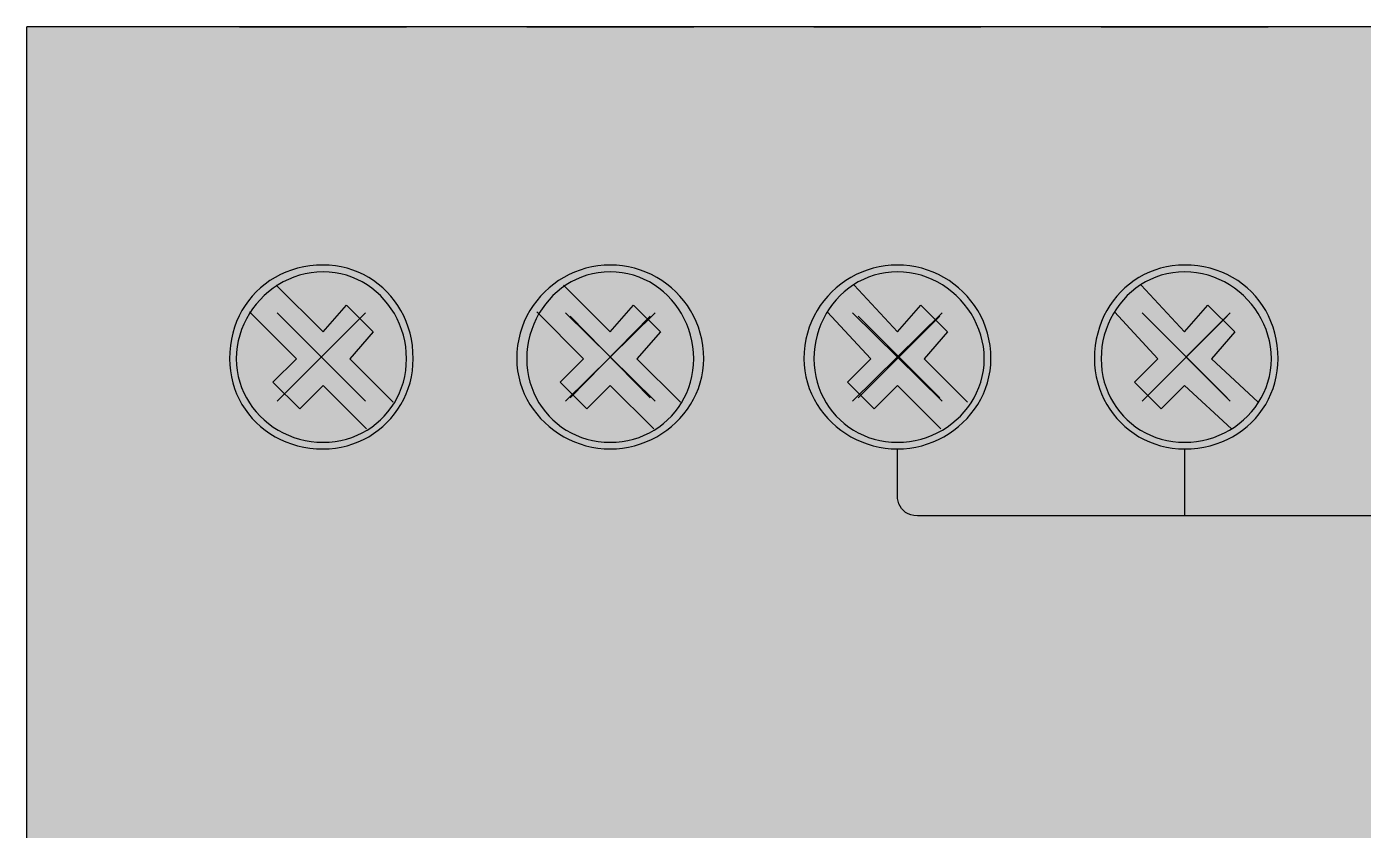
# Model space of a CAD drawing. Header units: millimetres. Extents: x 0 to 966, y -664 to 90.
# Drawn here: x 250 to 286.06, y -321.69 to -300 of the extents above; entities that cross this region are included whole.
import ezdxf

# ---------------------------------------------------------------- set-up
doc = ezdxf.new("R2010")
doc.units = ezdxf.units.MM
for name, color, linetype in [('HDL_BODY', 7, 'Continuous'), ('HDL_COLOUR', 7, 'Continuous'), ('HDL_DETAIL', 7, 'Continuous'), ('HDL_PRINT', 7, 'Continuous')]:
    doc.layers.add(name, color=color, linetype=linetype)

# ---------------------------------------------------------------- blocks, each defined once
blk = doc.blocks.new('M_DM04.1_FRONT')
at = {"layer": 'HDL_BODY', "true_color": 0x202126}
blk.add_hatch(color=250, dxfattribs=at).paths.add_polyline_path([(0, 0), (144, 0), (144, 90), (0, 90)])
at = {"layer": 'HDL_COLOUR', "true_color": 0x1a332c}
for points in [[(10.428, 81.041), (10.422, 81.22), (10.406, 81.394), (10.379, 81.564), (10.342, 81.729), (10.295, 81.89), (10.238, 82.045), (10.172, 82.194), (10.098, 82.338), (10.015, 82.475), (9.924, 82.606), (9.825, 82.73), (9.719, 82.846), (9.605, 82.955), (9.485, 83.056), (9.359, 83.15), (9.227, 83.234), (9.089, 83.31), (8.946, 83.377), (8.798, 83.434), (8.645, 83.482), (8.488, 83.519), (8.327, 83.547), (8.163, 83.563), (7.995, 83.569), (7.817, 83.563), (7.643, 83.547), (7.473, 83.519), (7.308, 83.482), (7.148, 83.434), (6.993, 83.377), (6.844, 83.31), (6.7, 83.234), (6.563, 83.15), (6.433, 83.056), (6.31, 82.955), (6.193, 82.846), (6.084, 82.73), (5.983, 82.606), (5.891, 82.475), (5.806, 82.338), (5.73, 82.194), (5.664, 82.045), (5.607, 81.89), (5.559, 81.729), (5.522, 81.564), (5.495, 81.394), (5.478, 81.22), (5.472, 81.041), (5.478, 80.873), (5.495, 80.709), (5.522, 80.548), (5.559, 80.391), (5.607, 80.238), (5.664, 80.09), (5.73, 79.947), (5.806, 79.808), (5.891, 79.676), (5.983, 79.549), (6.084, 79.429), (6.193, 79.316), (6.31, 79.209), (6.433, 79.11), (6.563, 79.019), (6.7, 78.936), (6.844, 78.861), (6.993, 78.795), (7.148, 78.739), (7.308, 78.691), (7.473, 78.654), (7.643, 78.627), (7.817, 78.61), (7.995, 78.605), (8.163, 78.61), (8.327, 78.627), (8.488, 78.654), (8.645, 78.691), (8.798, 78.739), (8.946, 78.795), (9.089, 78.861), (9.227, 78.936), (9.359, 79.019), (9.485, 79.11), (9.605, 79.209), (9.719, 79.316), (9.825, 79.429), (9.924, 79.549), (10.015, 79.676), (10.098, 79.808), (10.172, 79.947), (10.238, 80.09), (10.295, 80.238), (10.342, 80.391), (10.379, 80.548), (10.406, 80.709), (10.422, 80.873), (10.428, 81.041)], [(10.248, 81.041), (10.242, 81.205), (10.226, 81.366), (10.199, 81.524), (10.162, 81.679), (10.115, 81.83), (10.058, 81.977), (9.993, 82.119), (9.919, 82.256), (9.836, 82.387), (9.745, 82.512), (9.647, 82.631), (9.541, 82.742), (9.428, 82.847), (9.309, 82.943), (9.183, 83.031), (9.052, 83.111), (8.915, 83.181), (8.772, 83.242), (8.625, 83.293), (8.473, 83.333), (8.318, 83.362), (8.158, 83.38), (7.995, 83.386), (7.832, 83.38), (7.671, 83.362), (7.513, 83.333), (7.358, 83.293), (7.207, 83.242), (7.061, 83.181), (6.919, 83.111), (6.782, 83.031), (6.651, 82.943), (6.526, 82.847), (6.408, 82.742), (6.296, 82.631), (6.192, 82.512), (6.095, 82.387), (6.007, 82.256), (5.928, 82.119), (5.857, 81.977), (5.797, 81.83), (5.746, 81.679), (5.706, 81.524), (5.677, 81.366), (5.659, 81.205), (5.653, 81.041), (5.659, 80.878), (5.677, 80.718), (5.706, 80.562), (5.746, 80.41), (5.797, 80.263), (5.857, 80.12), (5.928, 79.983), (6.007, 79.851), (6.095, 79.725), (6.192, 79.606), (6.296, 79.493), (6.408, 79.387), (6.526, 79.288), (6.651, 79.197), (6.782, 79.114), (6.919, 79.04), (7.061, 78.974), (7.207, 78.918), (7.358, 78.871), (7.513, 78.833), (7.671, 78.806), (7.832, 78.79), (7.995, 78.784), (8.158, 78.79), (8.318, 78.806), (8.473, 78.833), (8.625, 78.871), (8.772, 78.918), (8.915, 78.974), (9.052, 79.04), (9.183, 79.114), (9.309, 79.197), (9.428, 79.288), (9.541, 79.387), (9.647, 79.493), (9.745, 79.606), (9.836, 79.725), (9.919, 79.851), (9.993, 79.983), (10.058, 80.12), (10.115, 80.263), (10.162, 80.41), (10.199, 80.562), (10.226, 80.718), (10.242, 80.878), (10.248, 81.041)], [(18.267, 81.041), (18.261, 81.22), (18.243, 81.394), (18.214, 81.564), (18.174, 81.729), (18.124, 81.89), (18.063, 82.045), (17.993, 82.194), (17.913, 82.338), (17.825, 82.475), (17.729, 82.606), (17.624, 82.73), (17.513, 82.846), (17.394, 82.955), (17.268, 83.056), (17.136, 83.15), (16.999, 83.234), (16.856, 83.31), (16.709, 83.377), (16.557, 83.434), (16.4, 83.482), (16.241, 83.519), (16.078, 83.547), (15.912, 83.563), (15.744, 83.569), (15.576, 83.563), (15.411, 83.547), (15.248, 83.519), (15.088, 83.482), (14.932, 83.434), (14.78, 83.377), (14.632, 83.31), (14.489, 83.234), (14.352, 83.15), (14.22, 83.056), (14.095, 82.955), (13.976, 82.846), (13.864, 82.73), (13.76, 82.606), (13.663, 82.475), (13.575, 82.338), (13.496, 82.194), (13.425, 82.045), (13.365, 81.89), (13.314, 81.729), (13.274, 81.564), (13.245, 81.394), (13.227, 81.22), (13.221, 81.041), (13.227, 80.873), (13.245, 80.709), (13.274, 80.548), (13.314, 80.391), (13.365, 80.238), (13.425, 80.09), (13.496, 79.947), (13.575, 79.808), (13.663, 79.676), (13.76, 79.549), (13.864, 79.429), (13.976, 79.316), (14.095, 79.209), (14.22, 79.11), (14.352, 79.019), (14.489, 78.936), (14.632, 78.861), (14.78, 78.795), (14.932, 78.739), (15.088, 78.691), (15.248, 78.654), (15.411, 78.627), (15.576, 78.61), (15.744, 78.605), (15.912, 78.61), (16.078, 78.627), (16.241, 78.654), (16.4, 78.691), (16.557, 78.739), (16.709, 78.795), (16.856, 78.861), (16.999, 78.936), (17.136, 79.019), (17.268, 79.11), (17.394, 79.209), (17.513, 79.316), (17.624, 79.429), (17.729, 79.549), (17.825, 79.676), (17.913, 79.808), (17.993, 79.947), (18.063, 80.09), (18.124, 80.238), (18.174, 80.391), (18.214, 80.548), (18.243, 80.709), (18.261, 80.873), (18.267, 81.041)], [(17.997, 81.041), (17.991, 81.205), (17.975, 81.366), (17.948, 81.524), (17.911, 81.679), (17.864, 81.83), (17.807, 81.977), (17.742, 82.119), (17.667, 82.256), (17.585, 82.387), (17.494, 82.512), (17.396, 82.631), (17.29, 82.742), (17.177, 82.847), (17.058, 82.943), (16.932, 83.031), (16.801, 83.111), (16.664, 83.181), (16.521, 83.242), (16.374, 83.293), (16.223, 83.333), (16.067, 83.362), (15.907, 83.38), (15.744, 83.386), (15.581, 83.38), (15.422, 83.362), (15.266, 83.333), (15.115, 83.293), (14.967, 83.242), (14.825, 83.181), (14.688, 83.111), (14.556, 83.031), (14.431, 82.943), (14.311, 82.847), (14.199, 82.742), (14.093, 82.631), (13.994, 82.512), (13.904, 82.387), (13.821, 82.256), (13.747, 82.119), (13.681, 81.977), (13.625, 81.83), (13.578, 81.679), (13.541, 81.524), (13.514, 81.366), (13.497, 81.205), (13.492, 81.041), (13.497, 80.878), (13.514, 80.718), (13.541, 80.562), (13.578, 80.41), (13.625, 80.263), (13.681, 80.12), (13.747, 79.983), (13.821, 79.851), (13.904, 79.725), (13.994, 79.606), (14.093, 79.493), (14.199, 79.387), (14.311, 79.288), (14.431, 79.197), (14.556, 79.114), (14.688, 79.04), (14.825, 78.974), (14.967, 78.918), (15.115, 78.871), (15.266, 78.833), (15.422, 78.806), (15.581, 78.79), (15.744, 78.784), (15.907, 78.79), (16.067, 78.806), (16.223, 78.833), (16.374, 78.871), (16.521, 78.918), (16.664, 78.974), (16.801, 79.04), (16.932, 79.114), (17.058, 79.197), (17.177, 79.288), (17.29, 79.387), (17.396, 79.493), (17.494, 79.606), (17.585, 79.725), (17.667, 79.851), (17.742, 79.983), (17.807, 80.12), (17.864, 80.263), (17.911, 80.41), (17.948, 80.562), (17.975, 80.718), (17.991, 80.878), (17.997, 81.041)], [(26.016, 81.041), (26.01, 81.22), (25.992, 81.394), (25.963, 81.564), (25.923, 81.729), (25.872, 81.89), (25.812, 82.045), (25.742, 82.194), (25.662, 82.338), (25.574, 82.475), (25.478, 82.606), (25.373, 82.73), (25.261, 82.846), (25.143, 82.955), (25.017, 83.056), (24.885, 83.15), (24.748, 83.234), (24.605, 83.31), (24.458, 83.377), (24.305, 83.434), (24.149, 83.482), (23.99, 83.519), (23.827, 83.547), (23.661, 83.563), (23.493, 83.569), (23.325, 83.563), (23.16, 83.547), (22.997, 83.519), (22.837, 83.482), (22.681, 83.434), (22.529, 83.377), (22.381, 83.31), (22.238, 83.234), (22.101, 83.15), (21.969, 83.056), (21.844, 82.955), (21.725, 82.846), (21.613, 82.73), (21.509, 82.606), (21.412, 82.475), (21.324, 82.338), (21.245, 82.194), (21.174, 82.045), (21.114, 81.89), (21.063, 81.729), (21.023, 81.564), (20.994, 81.394), (20.976, 81.22), (20.97, 81.041), (20.976, 80.873), (20.994, 80.709), (21.023, 80.548), (21.063, 80.391), (21.114, 80.238), (21.174, 80.09), (21.245, 79.947), (21.324, 79.808), (21.412, 79.676), (21.509, 79.549), (21.613, 79.429), (21.725, 79.316), (21.844, 79.209), (21.969, 79.11), (22.101, 79.019), (22.238, 78.936), (22.381, 78.861), (22.529, 78.795), (22.681, 78.739), (22.837, 78.691), (22.997, 78.654), (23.16, 78.627), (23.325, 78.61), (23.493, 78.605), (23.661, 78.61), (23.827, 78.627), (23.99, 78.654), (24.149, 78.691), (24.305, 78.739), (24.458, 78.795), (24.605, 78.861), (24.748, 78.936), (24.885, 79.019), (25.017, 79.11), (25.143, 79.209), (25.261, 79.316), (25.373, 79.429), (25.478, 79.549), (25.574, 79.676), (25.662, 79.808), (25.742, 79.947), (25.812, 80.09), (25.872, 80.238), (25.923, 80.391), (25.963, 80.548), (25.992, 80.709), (26.01, 80.873), (26.016, 81.041)], [(25.836, 81.041), (25.83, 81.205), (25.812, 81.366), (25.783, 81.524), (25.743, 81.679), (25.692, 81.83), (25.631, 81.977), (25.561, 82.119), (25.481, 82.256), (25.393, 82.387), (25.297, 82.512), (25.192, 82.631), (25.081, 82.742), (24.962, 82.847), (24.837, 82.943), (24.706, 83.031), (24.569, 83.111), (24.428, 83.181), (24.281, 83.242), (24.13, 83.293), (23.976, 83.333), (23.817, 83.362), (23.657, 83.38), (23.493, 83.386), (23.33, 83.38), (23.171, 83.362), (23.015, 83.333), (22.863, 83.293), (22.716, 83.242), (22.574, 83.181), (22.437, 83.111), (22.305, 83.031), (22.18, 82.943), (22.06, 82.847), (21.948, 82.742), (21.842, 82.631), (21.743, 82.512), (21.653, 82.387), (21.57, 82.256), (21.496, 82.119), (21.43, 81.977), (21.374, 81.83), (21.327, 81.679), (21.29, 81.524), (21.263, 81.366), (21.246, 81.205), (21.241, 81.041), (21.246, 80.878), (21.263, 80.718), (21.29, 80.562), (21.327, 80.41), (21.374, 80.263), (21.43, 80.12), (21.496, 79.983), (21.57, 79.851), (21.653, 79.725), (21.743, 79.606), (21.842, 79.493), (21.948, 79.387), (22.06, 79.288), (22.18, 79.197), (22.305, 79.114), (22.437, 79.04), (22.574, 78.974), (22.716, 78.918), (22.863, 78.871), (23.015, 78.833), (23.171, 78.806), (23.33, 78.79), (23.493, 78.784), (23.657, 78.79), (23.817, 78.806), (23.976, 78.833), (24.13, 78.871), (24.281, 78.918), (24.428, 78.974), (24.569, 79.04), (24.706, 79.114), (24.837, 79.197), (24.962, 79.288), (25.081, 79.387), (25.192, 79.493), (25.297, 79.606), (25.393, 79.725), (25.481, 79.851), (25.561, 79.983), (25.631, 80.12), (25.692, 80.263), (25.743, 80.41), (25.783, 80.562), (25.812, 80.718), (25.83, 80.878), (25.836, 81.041)], [(33.763, 81.041), (33.758, 81.22), (33.741, 81.394), (33.714, 81.564), (33.677, 81.729), (33.629, 81.89), (33.572, 82.045), (33.506, 82.194), (33.43, 82.338), (33.346, 82.475), (33.253, 82.606), (33.152, 82.73), (33.044, 82.846), (32.927, 82.955), (32.804, 83.056), (32.674, 83.15), (32.537, 83.234), (32.394, 83.31), (32.244, 83.377), (32.09, 83.434), (31.93, 83.482), (31.765, 83.519), (31.595, 83.547), (31.421, 83.563), (31.242, 83.569), (31.075, 83.563), (30.91, 83.547), (30.749, 83.519), (30.592, 83.482), (30.44, 83.434), (30.291, 83.377), (30.148, 83.31), (30.01, 83.234), (29.878, 83.15), (29.752, 83.056), (29.632, 82.955), (29.519, 82.846), (29.412, 82.73), (29.314, 82.606), (29.223, 82.475), (29.14, 82.338), (29.065, 82.194), (29, 82.045), (28.943, 81.89), (28.896, 81.729), (28.859, 81.564), (28.832, 81.394), (28.815, 81.22), (28.81, 81.041), (28.815, 80.873), (28.832, 80.709), (28.859, 80.548), (28.896, 80.391), (28.943, 80.238), (29, 80.09), (29.065, 79.947), (29.14, 79.808), (29.223, 79.676), (29.314, 79.549), (29.412, 79.429), (29.519, 79.316), (29.632, 79.209), (29.752, 79.11), (29.878, 79.019), (30.01, 78.936), (30.148, 78.861), (30.291, 78.795), (30.44, 78.739), (30.592, 78.691), (30.749, 78.654), (30.91, 78.627), (31.075, 78.61), (31.242, 78.605), (31.421, 78.61), (31.595, 78.627), (31.765, 78.654), (31.93, 78.691), (32.09, 78.739), (32.244, 78.795), (32.394, 78.861), (32.537, 78.936), (32.674, 79.019), (32.804, 79.11), (32.927, 79.209), (33.044, 79.316), (33.152, 79.429), (33.253, 79.549), (33.346, 79.676), (33.43, 79.808), (33.506, 79.947), (33.572, 80.09), (33.629, 80.238), (33.677, 80.391), (33.714, 80.548), (33.741, 80.709), (33.758, 80.873), (33.763, 81.041)], [(33.584, 81.041), (33.578, 81.205), (33.56, 81.366), (33.531, 81.524), (33.491, 81.679), (33.44, 81.83), (33.38, 81.977), (33.309, 82.119), (33.23, 82.256), (33.142, 82.387), (33.046, 82.512), (32.941, 82.631), (32.83, 82.742), (32.711, 82.847), (32.586, 82.943), (32.455, 83.031), (32.319, 83.111), (32.177, 83.181), (32.03, 83.242), (31.88, 83.293), (31.725, 83.333), (31.567, 83.362), (31.406, 83.38), (31.242, 83.386), (31.079, 83.38), (30.92, 83.362), (30.764, 83.333), (30.612, 83.293), (30.465, 83.242), (30.323, 83.181), (30.186, 83.111), (30.054, 83.031), (29.928, 82.943), (29.809, 82.847), (29.696, 82.742), (29.591, 82.631), (29.492, 82.512), (29.401, 82.387), (29.319, 82.256), (29.244, 82.119), (29.179, 81.977), (29.122, 81.83), (29.075, 81.679), (29.038, 81.524), (29.011, 81.366), (28.995, 81.205), (28.989, 81.041), (28.995, 80.878), (29.011, 80.718), (29.038, 80.562), (29.075, 80.41), (29.122, 80.263), (29.179, 80.12), (29.244, 79.983), (29.319, 79.851), (29.401, 79.725), (29.492, 79.606), (29.591, 79.493), (29.696, 79.387), (29.809, 79.288), (29.928, 79.197), (30.054, 79.114), (30.186, 79.04), (30.323, 78.974), (30.465, 78.918), (30.612, 78.871), (30.764, 78.833), (30.92, 78.806), (31.079, 78.79), (31.242, 78.784), (31.406, 78.79), (31.567, 78.806), (31.725, 78.833), (31.88, 78.871), (32.03, 78.918), (32.177, 78.974), (32.319, 79.04), (32.455, 79.114), (32.586, 79.197), (32.711, 79.288), (32.83, 79.387), (32.941, 79.493), (33.046, 79.606), (33.142, 79.725), (33.23, 79.851), (33.309, 79.983), (33.38, 80.12), (33.44, 80.263), (33.491, 80.41), (33.531, 80.562), (33.56, 80.718), (33.578, 80.878), (33.584, 81.041)]]:
    blk.add_hatch(color=250, dxfattribs=at).paths.add_polyline_path(points)
at = {"layer": 'HDL_COLOUR', "true_color": 0x9ea4a8}
for points in [[(9.685, 81.087), (9.67, 81.313), (9.626, 81.536), (9.553, 81.752), (9.452, 81.955), (9.326, 82.144), (9.177, 82.315), (9.006, 82.465), (8.817, 82.591), (8.614, 82.692), (8.399, 82.765), (8.177, 82.809), (7.95, 82.824), (7.724, 82.809), (7.501, 82.765), (7.286, 82.692), (7.083, 82.591), (6.894, 82.465), (6.724, 82.315), (6.574, 82.144), (6.448, 81.955), (6.348, 81.752), (6.275, 81.536), (6.231, 81.313), (6.216, 81.087), (6.231, 80.86), (6.275, 80.637), (6.348, 80.422), (6.448, 80.218), (6.574, 80.029), (6.724, 79.858), (6.894, 79.708), (7.083, 79.582), (7.286, 79.482), (7.501, 79.409), (7.724, 79.364), (7.95, 79.349), (8.177, 79.364), (8.399, 79.409), (8.614, 79.482), (8.817, 79.582), (9.006, 79.708), (9.177, 79.858), (9.326, 80.029), (9.452, 80.218), (9.553, 80.422), (9.626, 80.637), (9.67, 80.86)], [(9.559, 81.085), (9.545, 81.295), (9.504, 81.502), (9.436, 81.702), (9.343, 81.89), (9.226, 82.066), (9.088, 82.224), (8.929, 82.363), (8.755, 82.48), (8.566, 82.573), (8.367, 82.641), (8.16, 82.682), (7.95, 82.696), (7.74, 82.682), (7.534, 82.641), (7.335, 82.573), (7.146, 82.48), (6.971, 82.363), (6.813, 82.224), (6.674, 82.066), (6.558, 81.89), (6.464, 81.702), (6.397, 81.502), (6.356, 81.295), (6.342, 81.085), (6.356, 80.875), (6.397, 80.668), (6.464, 80.469), (6.558, 80.28), (6.674, 80.105), (6.813, 79.946), (6.971, 79.807), (7.146, 79.69), (7.335, 79.597), (7.534, 79.53), (7.74, 79.488), (7.95, 79.475), (8.16, 79.488), (8.367, 79.53), (8.566, 79.597), (8.755, 79.69), (8.929, 79.807), (9.088, 79.946), (9.226, 80.105), (9.343, 80.28), (9.436, 80.469), (9.504, 80.668), (9.545, 80.875)], [(17.51, 81.087), (17.495, 81.313), (17.45, 81.536), (17.376, 81.752), (17.274, 81.955), (17.145, 82.144), (16.993, 82.315), (16.819, 82.465), (16.627, 82.591), (16.42, 82.692), (16.201, 82.765), (15.975, 82.809), (15.744, 82.824), (15.514, 82.809), (15.287, 82.765), (15.068, 82.692), (14.861, 82.591), (14.669, 82.465), (14.495, 82.315), (14.343, 82.144), (14.215, 81.955), (14.113, 81.752), (14.038, 81.536), (13.993, 81.313), (13.978, 81.087), (13.993, 80.86), (14.038, 80.637), (14.113, 80.422), (14.215, 80.218), (14.343, 80.029), (14.495, 79.858), (14.669, 79.708), (14.861, 79.582), (15.068, 79.482), (15.287, 79.409), (15.514, 79.364), (15.744, 79.349), (15.975, 79.364), (16.201, 79.409), (16.42, 79.482), (16.627, 79.582), (16.819, 79.708), (16.993, 79.858), (17.145, 80.029), (17.274, 80.218), (17.376, 80.422), (17.45, 80.637), (17.495, 80.86)], [(17.321, 81.085), (17.308, 81.295), (17.267, 81.502), (17.201, 81.702), (17.11, 81.89), (16.995, 82.066), (16.859, 82.224), (16.704, 82.363), (16.533, 82.48), (16.348, 82.573), (16.152, 82.641), (15.95, 82.682), (15.744, 82.696), (15.538, 82.682), (15.336, 82.641), (15.141, 82.573), (14.956, 82.48), (14.784, 82.363), (14.629, 82.224), (14.493, 82.066), (14.379, 81.89), (14.287, 81.702), (14.221, 81.502), (14.181, 81.295), (14.167, 81.085), (14.181, 80.875), (14.221, 80.668), (14.287, 80.469), (14.379, 80.28), (14.493, 80.105), (14.629, 79.946), (14.784, 79.807), (14.956, 79.69), (15.141, 79.597), (15.336, 79.53), (15.538, 79.488), (15.744, 79.475), (15.95, 79.488), (16.152, 79.53), (16.348, 79.597), (16.533, 79.69), (16.704, 79.807), (16.859, 79.946), (16.995, 80.105), (17.11, 80.28), (17.201, 80.469), (17.267, 80.668), (17.308, 80.875)], [(25.259, 81.087), (25.244, 81.313), (25.199, 81.536), (25.125, 81.752), (25.022, 81.955), (24.894, 82.144), (24.742, 82.315), (24.568, 82.465), (24.376, 82.591), (24.169, 82.692), (23.95, 82.765), (23.724, 82.809), (23.493, 82.824), (23.263, 82.809), (23.036, 82.765), (22.817, 82.692), (22.61, 82.591), (22.418, 82.465), (22.244, 82.315), (22.092, 82.144), (21.964, 81.955), (21.862, 81.752), (21.787, 81.536), (21.742, 81.313), (21.727, 81.087), (21.742, 80.86), (21.787, 80.637), (21.862, 80.422), (21.964, 80.218), (22.092, 80.029), (22.244, 79.858), (22.418, 79.708), (22.61, 79.582), (22.817, 79.482), (23.036, 79.409), (23.263, 79.364), (23.493, 79.349), (23.724, 79.364), (23.95, 79.409), (24.169, 79.482), (24.376, 79.582), (24.568, 79.708), (24.742, 79.858), (24.894, 80.029), (25.022, 80.218), (25.125, 80.422), (25.199, 80.637), (25.244, 80.86)], [(25.147, 81.085), (25.133, 81.295), (25.092, 81.502), (25.024, 81.702), (24.931, 81.89), (24.814, 82.066), (24.676, 82.224), (24.517, 82.363), (24.342, 82.48), (24.154, 82.573), (23.955, 82.641), (23.748, 82.682), (23.538, 82.696), (23.328, 82.682), (23.122, 82.641), (22.923, 82.573), (22.734, 82.48), (22.559, 82.363), (22.401, 82.224), (22.262, 82.066), (22.145, 81.89), (22.052, 81.702), (21.985, 81.502), (21.944, 81.295), (21.93, 81.085), (21.944, 80.875), (21.985, 80.668), (22.052, 80.469), (22.145, 80.28), (22.262, 80.105), (22.401, 79.946), (22.559, 79.807), (22.734, 79.69), (22.923, 79.597), (23.122, 79.53), (23.328, 79.488), (23.538, 79.475), (23.748, 79.488), (23.955, 79.53), (24.154, 79.597), (24.342, 79.69), (24.517, 79.807), (24.676, 79.946), (24.814, 80.105), (24.931, 80.28), (25.024, 80.469), (25.092, 80.668), (25.133, 80.875)], [(33.02, 81.087), (33.006, 81.313), (32.961, 81.536), (32.888, 81.752), (32.788, 81.955), (32.662, 82.144), (32.513, 82.315), (32.342, 82.465), (32.153, 82.591), (31.95, 82.692), (31.735, 82.765), (31.513, 82.809), (31.287, 82.824), (31.06, 82.809), (30.838, 82.765), (30.623, 82.692), (30.42, 82.591), (30.231, 82.465), (30.061, 82.315), (29.911, 82.144), (29.785, 81.955), (29.685, 81.752), (29.612, 81.536), (29.568, 81.313), (29.553, 81.087), (29.568, 80.86), (29.612, 80.637), (29.685, 80.422), (29.785, 80.218), (29.911, 80.029), (30.061, 79.858), (30.231, 79.708), (30.42, 79.582), (30.623, 79.482), (30.838, 79.409), (31.06, 79.364), (31.287, 79.349), (31.513, 79.364), (31.735, 79.409), (31.95, 79.482), (32.153, 79.582), (32.342, 79.708), (32.513, 79.858), (32.662, 80.029), (32.788, 80.218), (32.888, 80.422), (32.961, 80.637), (33.006, 80.86)], [(32.895, 81.085), (32.881, 81.295), (32.84, 81.502), (32.772, 81.702), (32.679, 81.89), (32.562, 82.066), (32.424, 82.224), (32.266, 82.363), (32.091, 82.48), (31.902, 82.573), (31.703, 82.641), (31.496, 82.682), (31.287, 82.696), (31.077, 82.682), (30.87, 82.641), (30.671, 82.573), (30.482, 82.48), (30.308, 82.363), (30.149, 82.224), (30.011, 82.066), (29.894, 81.89), (29.801, 81.702), (29.733, 81.502), (29.692, 81.295), (29.678, 81.085), (29.692, 80.875), (29.733, 80.668), (29.801, 80.469), (29.894, 80.28), (30.011, 80.105), (30.149, 79.946), (30.308, 79.807), (30.482, 79.69), (30.671, 79.597), (30.87, 79.53), (31.077, 79.488), (31.287, 79.475), (31.496, 79.488), (31.703, 79.53), (31.902, 79.597), (32.091, 79.69), (32.266, 79.807), (32.424, 79.946), (32.562, 80.105), (32.679, 80.28), (32.772, 80.469), (32.84, 80.668), (32.881, 80.875)]]:
    blk.add_hatch(color=253, dxfattribs=at).paths.add_polyline_path(points)
at = {"layer": 'HDL_PRINT', "true_color": 0xdee1e9}
for points in [[(7.185, 74.905), (7.185, 77.521), (7.545, 77.521), (7.545, 75.267), (8.806, 75.267), (8.806, 74.905), (7.185, 74.905)], [(14.753, 74.905), (14.753, 77.521), (15.114, 77.521), (16.465, 75.538), (16.465, 77.521), (16.735, 77.521), (16.735, 74.905), (16.375, 74.905), (15.023, 76.982), (15.023, 74.905), (14.753, 74.905)], [(27.007, 73.641), (27.007, 76.26), (27.368, 76.26), (28.718, 74.183), (28.718, 76.26), (28.989, 76.26), (28.989, 73.641), (28.629, 73.641), (27.368, 75.718), (27.368, 73.641), (27.007, 73.641)], [(32.775, 73.641), (33.313, 75.718), (33.496, 75.718), (32.955, 73.641), (32.775, 73.641)]]:
    blk.add_hatch(color=254, dxfattribs=at).paths.add_polyline_path(points)
h = blk.add_hatch(color=254, dxfattribs=at)
h.paths.add_polyline_path([(30.431, 73.641), (31.242, 75.718), (31.513, 75.718), (32.413, 73.641), (32.054, 73.641), (31.872, 74.274), (30.972, 74.274), (30.701, 73.641), (30.431, 73.641)])
h.paths.add_polyline_path([(31.063, 74.545), (31.784, 74.545), (31.513, 75.084), (31.509, 75.149), (31.499, 75.207), (31.484, 75.26), (31.468, 75.311), (31.451, 75.362), (31.436, 75.416), (31.426, 75.474), (31.422, 75.538), (31.392, 75.474), (31.368, 75.416), (31.348, 75.362), (31.331, 75.311), (31.314, 75.26), (31.295, 75.207), (31.272, 75.149), (31.242, 75.084), (31.063, 74.545)])
h = blk.add_hatch(color=254, dxfattribs=at)
h.paths.add_polyline_path([(34.217, 73.641), (34.217, 75.718), (34.937, 75.718), (35.001, 75.718), (35.058, 75.716), (35.111, 75.713), (35.162, 75.706), (35.213, 75.695), (35.267, 75.679), (35.324, 75.656), (35.387, 75.626), (35.42, 75.621), (35.446, 75.607), (35.466, 75.584), (35.486, 75.556), (35.507, 75.522), (35.533, 75.485), (35.567, 75.447), (35.601, 75.408), (35.625, 75.369), (35.641, 75.33), (35.651, 75.292), (35.656, 75.253), (35.658, 75.215), (35.658, 75.176), (35.658, 75.137), (35.656, 75.098), (35.651, 75.059), (35.641, 75.021), (35.625, 74.982), (35.601, 74.944), (35.567, 74.905), (35.56, 74.898), (35.54, 74.878), (35.51, 74.849), (35.473, 74.812), (35.431, 74.77), (35.387, 74.725), (35.425, 74.72), (35.464, 74.705), (35.502, 74.682), (35.541, 74.653), (35.58, 74.619), (35.619, 74.583), (35.658, 74.545), (35.691, 74.506), (35.714, 74.467), (35.73, 74.428), (35.739, 74.389), (35.744, 74.351), (35.746, 74.312), (35.746, 74.274), (35.746, 74.235), (35.744, 74.196), (35.739, 74.157), (35.73, 74.118), (35.714, 74.08), (35.691, 74.041), (35.658, 74.003), (35.651, 73.958), (35.634, 73.916), (35.612, 73.879), (35.59, 73.85), (35.574, 73.83), (35.567, 73.823), (35.528, 73.79), (35.489, 73.765), (35.451, 73.749), (35.412, 73.739), (35.374, 73.734), (35.335, 73.732), (35.296, 73.732), (35.263, 73.702), (35.228, 73.679), (35.191, 73.663), (35.151, 73.652), (35.106, 73.646), (35.057, 73.642), (35.001, 73.641), (34.937, 73.641), (34.217, 73.641)])
h.paths.add_polyline_path([(34.487, 74.816), (34.937, 74.816), (34.975, 74.821), (35.014, 74.834), (35.052, 74.851), (35.091, 74.87), (35.13, 74.887), (35.169, 74.9), (35.208, 74.905), (35.217, 74.905), (35.239, 74.91), (35.265, 74.924), (35.287, 74.951), (35.296, 74.996), (35.335, 75.003), (35.36, 75.022), (35.376, 75.052), (35.384, 75.088), (35.387, 75.131), (35.387, 75.176), (35.387, 75.215), (35.384, 75.243), (35.376, 75.267), (35.36, 75.29), (35.335, 75.318), (35.296, 75.355), (35.295, 75.365), (35.29, 75.387), (35.277, 75.415), (35.251, 75.437), (35.208, 75.447), (35.169, 75.447), (35.128, 75.447), (35.084, 75.447), (35.035, 75.447), (34.98, 75.447), (34.918, 75.447), (34.846, 75.447), (34.487, 75.447), (34.487, 74.816)])
h.paths.add_polyline_path([(34.487, 73.912), (34.937, 73.912), (34.982, 73.912), (35.026, 73.912), (35.071, 73.912), (35.117, 73.912), (35.162, 73.912), (35.208, 73.912), (35.217, 73.913), (35.239, 73.918), (35.265, 73.932), (35.287, 73.959), (35.296, 74.003), (35.341, 74.004), (35.368, 74.009), (35.382, 74.022), (35.387, 74.048), (35.387, 74.091), (35.425, 74.099), (35.449, 74.119), (35.465, 74.149), (35.472, 74.186), (35.475, 74.229), (35.476, 74.274), (35.475, 74.312), (35.472, 74.34), (35.465, 74.363), (35.449, 74.386), (35.425, 74.415), (35.387, 74.454), (35.38, 74.492), (35.36, 74.518), (35.331, 74.534), (35.294, 74.542), (35.252, 74.545), (35.208, 74.545), (35.202, 74.578), (35.186, 74.601), (35.158, 74.617), (35.119, 74.627), (35.069, 74.631), (35.009, 74.633), (34.937, 74.634), (34.487, 74.634), (34.487, 73.912)])
at = {"layer": 'HDL_DETAIL', "color": 251, "true_color": 0x52555c}
for points in [[(0, 68.317), (0, 90)], [(143.963, 90), (0, 90)], [(5.743, 90), (5.833, 90)], [(5.833, 90), (5.743, 90)], [(5.743, 90), (5.743, 90), (5.833, 90), (5.923, 90), (6.013, 90), (6.023, 90), (6.051, 90), (6.091, 90), (6.14, 90), (6.193, 90)], [(6.103, 90), (6.013, 90), (5.923, 90), (5.833, 90)], [(5.923, 90), (5.923, 90), (5.833, 90)], [(6.193, 90), (6.103, 90), (6.058, 90), (6.027, 90), (5.999, 90), (5.968, 90), (5.923, 90)], [(6.283, 90), (6.103, 90)], [(9.797, 90), (9.679, 90), (9.561, 90), (9.443, 90), (9.326, 90), (9.209, 90), (9.093, 90), (8.977, 90), (8.863, 90), (8.749, 90), (8.637, 90), (8.526, 90), (8.416, 90), (8.308, 90), (8.202, 90), (8.098, 90), (7.995, 90), (7.877, 90), (7.759, 90), (7.641, 90), (7.524, 90), (7.407, 90), (7.29, 90), (7.175, 90), (7.06, 90), (6.947, 90), (6.835, 90), (6.724, 90), (6.614, 90), (6.506, 90), (6.4, 90), (6.296, 90), (6.193, 90)], [(6.193, 90), (6.296, 90), (6.4, 90), (6.506, 90), (6.614, 90), (6.724, 90), (6.835, 90), (6.947, 90), (7.06, 90), (7.175, 90), (7.29, 90), (7.407, 90), (7.524, 90), (7.641, 90), (7.759, 90), (7.877, 90), (7.995, 90), (8.098, 90), (8.202, 90), (8.308, 90), (8.416, 90), (8.526, 90), (8.637, 90), (8.749, 90), (8.863, 90), (8.977, 90), (9.093, 90), (9.209, 90), (9.326, 90), (9.443, 90), (9.561, 90), (9.679, 90), (9.797, 90)], [(6.463, 90), (6.283, 90)], [(6.644, 90), (6.463, 90)], [(6.914, 90), (6.644, 90)], [(7.185, 90), (6.914, 90)], [(7.455, 90), (7.185, 90)], [(7.725, 90), (7.455, 90)], [(8.086, 90), (7.725, 90)], [(8.356, 90), (8.086, 90)], [(8.716, 90), (8.356, 90)], [(8.987, 90), (8.716, 90)], [(9.257, 90), (8.987, 90)], [(9.437, 90), (9.257, 90)], [(9.707, 90), (9.437, 90)], [(9.887, 90), (9.707, 90)], [(10.068, 90), (9.978, 90), (9.933, 90), (9.901, 90), (9.874, 90), (9.842, 90), (9.797, 90)], [(9.797, 90), (9.842, 90), (9.874, 90), (9.901, 90), (9.933, 90), (9.978, 90), (10.068, 90), (10.158, 90), (10.248, 90)], [(9.978, 90), (9.887, 90)], [(10.068, 90), (10.068, 90), (9.978, 90)], [(10.158, 90), (10.158, 90), (10.068, 90)], [(10.248, 90), (10.203, 90), (10.171, 90), (10.144, 90), (10.112, 90), (10.068, 90)], [(10.158, 90), (10.068, 90)], [(10.248, 90), (10.248, 90), (10.158, 90)], [(13.492, 90), (13.582, 90)], [(13.492, 90), (13.492, 90), (13.582, 90), (13.672, 90), (13.762, 90), (13.772, 90), (13.799, 90), (13.84, 90), (13.889, 90), (13.942, 90)], [(13.582, 90), (13.582, 90), (13.492, 90)], [(13.942, 90), (13.762, 90), (13.672, 90), (13.582, 90)], [(13.672, 90), (13.672, 90), (13.582, 90)], [(13.942, 90), (13.852, 90), (13.807, 90), (13.776, 90), (13.748, 90), (13.717, 90), (13.672, 90)], [(14.032, 90), (13.942, 90)], [(13.942, 90), (14.045, 90), (14.149, 90), (14.255, 90), (14.363, 90), (14.473, 90), (14.584, 90), (14.696, 90), (14.81, 90), (14.924, 90), (15.04, 90), (15.156, 90), (15.273, 90), (15.39, 90), (15.508, 90), (15.626, 90), (15.744, 90), (15.862, 90), (15.977, 90), (16.091, 90), (16.203, 90), (16.315, 90), (16.425, 90), (16.536, 90), (16.645, 90), (16.755, 90), (16.865, 90), (16.976, 90), (17.087, 90), (17.2, 90), (17.314, 90), (17.429, 90), (17.546, 90)], [(17.546, 90), (17.429, 90), (17.314, 90), (17.2, 90), (17.087, 90), (16.976, 90), (16.865, 90), (16.755, 90), (16.645, 90), (16.536, 90), (16.425, 90), (16.315, 90), (16.203, 90), (16.091, 90), (15.977, 90), (15.862, 90), (15.744, 90), (15.626, 90), (15.508, 90), (15.39, 90), (15.273, 90), (15.156, 90), (15.04, 90), (14.924, 90), (14.81, 90), (14.696, 90), (14.584, 90), (14.473, 90), (14.363, 90), (14.255, 90), (14.149, 90), (14.045, 90), (13.942, 90)], [(14.213, 90), (14.032, 90)], [(14.483, 90), (14.213, 90)], [(14.663, 90), (14.483, 90)], [(14.933, 90), (14.663, 90)], [(15.204, 90), (14.933, 90)], [(15.474, 90), (15.204, 90)], [(15.834, 90), (15.474, 90)], [(16.105, 90), (15.834, 90)], [(16.465, 90), (16.105, 90)], [(16.735, 90), (16.465, 90)], [(17.006, 90), (16.735, 90)], [(17.276, 90), (17.006, 90)], [(17.456, 90), (17.276, 90)], [(17.636, 90), (17.456, 90)], [(17.546, 90), (17.591, 90), (17.623, 90), (17.65, 90), (17.682, 90), (17.726, 90), (17.817, 90), (17.907, 90), (17.997, 90)], [(17.817, 90), (17.726, 90), (17.682, 90), (17.65, 90), (17.623, 90), (17.591, 90), (17.546, 90)], [(17.726, 90), (17.636, 90)], [(17.817, 90), (17.817, 90), (17.726, 90)], [(17.907, 90), (17.907, 90), (17.817, 90)], [(17.907, 90), (17.907, 90), (17.817, 90)], [(17.997, 90), (17.907, 90)], [(17.997, 90), (17.997, 90), (17.907, 90)], [(21.241, 90), (21.331, 90)], [(21.241, 90), (21.241, 90), (21.331, 90), (21.421, 90), (21.511, 90), (21.556, 90), (21.587, 90), (21.615, 90), (21.646, 90), (21.691, 90)], [(21.331, 90), (21.331, 90), (21.241, 90)], [(21.601, 90), (21.511, 90), (21.421, 90), (21.331, 90)], [(21.421, 90), (21.421, 90), (21.331, 90)], [(21.691, 90), (21.601, 90), (21.591, 90), (21.564, 90), (21.523, 90), (21.474, 90), (21.421, 90)], [(21.781, 90), (21.601, 90)], [(21.691, 90), (21.808, 90), (21.924, 90), (22.037, 90), (22.15, 90), (22.261, 90), (22.372, 90), (22.482, 90), (22.592, 90), (22.702, 90), (22.812, 90), (22.923, 90), (23.034, 90), (23.147, 90), (23.26, 90), (23.376, 90), (23.493, 90), (23.611, 90), (23.729, 90), (23.847, 90), (23.965, 90), (24.082, 90), (24.198, 90), (24.313, 90), (24.428, 90), (24.541, 90), (24.654, 90), (24.765, 90), (24.874, 90), (24.982, 90), (25.088, 90), (25.193, 90), (25.295, 90)], [(25.295, 90), (25.193, 90), (25.088, 90), (24.982, 90), (24.874, 90), (24.765, 90), (24.654, 90), (24.541, 90), (24.428, 90), (24.313, 90), (24.198, 90), (24.082, 90), (23.965, 90), (23.847, 90), (23.729, 90), (23.611, 90), (23.493, 90), (23.376, 90), (23.26, 90), (23.147, 90), (23.034, 90), (22.923, 90), (22.812, 90), (22.702, 90), (22.592, 90), (22.482, 90), (22.372, 90), (22.261, 90), (22.15, 90), (22.037, 90), (21.924, 90), (21.808, 90), (21.691, 90)], [(21.871, 90), (21.781, 90)], [(22.142, 90), (21.871, 90)], [(22.322, 90), (22.142, 90)], [(22.592, 90), (22.322, 90)], [(22.862, 90), (22.592, 90)], [(23.133, 90), (22.862, 90)], [(23.403, 90), (23.133, 90)], [(23.763, 90), (23.403, 90)], [(24.034, 90), (23.763, 90)], [(24.394, 90), (24.034, 90)], [(24.664, 90), (24.394, 90)], [(24.935, 90), (24.664, 90)], [(25.115, 90), (24.935, 90)], [(25.295, 90), (25.115, 90)], [(25.476, 90), (25.295, 90)], [(25.295, 90), (25.349, 90), (25.398, 90), (25.438, 90), (25.465, 90), (25.476, 90), (25.566, 90), (25.656, 90), (25.746, 90)], [(25.566, 90), (25.476, 90), (25.465, 90), (25.438, 90), (25.398, 90), (25.349, 90), (25.295, 90)], [(25.566, 90), (25.566, 90), (25.476, 90)], [(25.656, 90), (25.656, 90), (25.566, 90)], [(25.656, 90), (25.656, 90), (25.566, 90)], [(25.746, 90), (25.656, 90)], [(25.746, 90), (25.746, 90), (25.656, 90)], [(28.989, 90), (29.034, 90), (29.066, 90), (29.094, 90), (29.125, 90), (29.169, 90)], [(28.989, 90), (28.989, 90), (29.08, 90), (29.169, 90), (29.26, 90), (29.305, 90), (29.337, 90), (29.364, 90), (29.395, 90), (29.439, 90)], [(29.08, 90), (29.08, 90), (28.989, 90)], [(29.439, 90), (29.26, 90), (29.169, 90), (29.08, 90)], [(29.08, 90), (29.169, 90)], [(29.439, 90), (29.351, 90), (29.341, 90), (29.313, 90), (29.272, 90), (29.223, 90), (29.169, 90)], [(29.622, 90), (29.439, 90)], [(29.439, 90), (29.558, 90), (29.676, 90), (29.794, 90), (29.912, 90), (30.029, 90), (30.145, 90), (30.26, 90), (30.375, 90), (30.489, 90), (30.601, 90), (30.712, 90), (30.821, 90), (30.929, 90), (31.036, 90), (31.14, 90), (31.242, 90), (31.361, 90), (31.478, 90), (31.596, 90), (31.714, 90), (31.831, 90), (31.947, 90), (32.062, 90), (32.177, 90), (32.29, 90), (32.403, 90), (32.513, 90), (32.623, 90), (32.731, 90), (32.837, 90), (32.941, 90), (33.043, 90)], [(33.043, 90), (32.941, 90), (32.837, 90), (32.731, 90), (32.623, 90), (32.513, 90), (32.403, 90), (32.29, 90), (32.177, 90), (32.062, 90), (31.947, 90), (31.831, 90), (31.714, 90), (31.596, 90), (31.478, 90), (31.361, 90), (31.242, 90), (31.14, 90), (31.036, 90), (30.929, 90), (30.821, 90), (30.712, 90), (30.601, 90), (30.489, 90), (30.375, 90), (30.26, 90), (30.145, 90), (30.029, 90), (29.912, 90), (29.794, 90), (29.676, 90), (29.558, 90), (29.439, 90)], [(29.801, 90), (29.622, 90)], [(29.98, 90), (29.801, 90)], [(30.251, 90), (29.98, 90)], [(30.431, 90), (30.251, 90)], [(30.701, 90), (30.431, 90)], [(31.063, 90), (30.701, 90)], [(31.331, 90), (31.063, 90)], [(31.693, 90), (31.331, 90)], [(31.963, 90), (31.693, 90)], [(32.234, 90), (31.963, 90)], [(32.504, 90), (32.234, 90)], [(32.775, 90), (32.504, 90)], [(32.955, 90), (32.775, 90)], [(33.134, 90), (32.955, 90)], [(33.043, 90), (33.097, 90), (33.146, 90), (33.187, 90), (33.215, 90), (33.225, 90), (33.313, 90), (33.405, 90), (33.496, 90)], [(33.313, 90), (33.225, 90), (33.215, 90), (33.187, 90), (33.146, 90), (33.097, 90), (33.043, 90)], [(33.225, 90), (33.134, 90)], [(33.405, 90), (33.313, 90), (33.225, 90)], [(33.405, 90), (33.405, 90), (33.313, 90)], [(33.496, 90), (33.496, 90), (33.405, 90)], [(33.496, 90), (33.405, 90)], [(33.496, 90), (33.496, 90), (33.405, 90)], [(7.995, 81.763), (6.734, 83.027)], [(15.744, 81.763), (14.483, 83.027)], [(23.493, 81.763), (22.322, 83.027)], [(31.242, 81.763), (30.072, 83.027)], [(6.013, 82.305), (7.275, 81.041)], [(7.995, 81.763), (8.626, 82.485)], [(8.626, 82.485), (9.347, 81.763)], [(13.762, 82.305), (15.023, 81.041)], [(15.744, 81.763), (16.375, 82.485)], [(16.375, 82.485), (17.096, 81.763)], [(21.601, 82.305), (22.772, 81.041)], [(23.493, 81.763), (24.124, 82.485)], [(24.124, 82.485), (24.845, 81.763)], [(29.351, 82.305), (30.522, 81.041)], [(31.242, 81.763), (31.872, 82.485)], [(31.872, 82.485), (32.593, 81.763)], [(9.347, 81.763), (8.716, 81.041)], [(17.096, 81.763), (16.465, 81.041)], [(24.845, 81.763), (24.214, 81.041)], [(32.593, 81.763), (31.963, 81.041)], [(6.644, 80.411), (7.275, 81.041)], [(9.887, 79.869), (8.716, 81.041)], [(14.393, 80.411), (15.023, 81.041)], [(17.636, 79.869), (16.465, 81.041)], [(22.142, 80.411), (22.772, 81.041)], [(25.385, 79.869), (24.214, 81.041)], [(29.889, 80.411), (30.522, 81.041)], [(33.225, 79.869), (31.963, 81.041)], [(6.644, 80.411), (7.365, 79.689)], [(7.995, 80.319), (7.365, 79.689)], [(7.995, 80.319), (9.167, 79.147)], [(14.393, 80.411), (15.114, 79.689)], [(15.744, 80.319), (15.114, 79.689)], [(15.744, 80.319), (16.916, 79.147)], [(22.142, 80.411), (22.862, 79.689)], [(23.493, 80.319), (22.862, 79.689)], [(23.493, 80.319), (24.664, 79.147)], [(29.889, 80.411), (30.61, 79.689)], [(31.242, 80.319), (30.61, 79.689)], [(31.242, 80.319), (32.504, 79.147)], [(46.289, 76.799), (31.872, 76.799), (24.034, 76.799), (23.94, 76.805), (23.855, 76.824), (23.779, 76.854), (23.712, 76.893), (23.654, 76.941), (23.605, 76.997), (23.565, 77.058), (23.533, 77.125), (23.511, 77.195), (23.498, 77.267), (23.493, 77.341), (23.493, 78.605)], [(31.242, 78.605), (31.242, 76.799)], [(0, 67.775), (0, 67.775), (0, 67.867), (0, 67.958), (0, 68.046), (0, 68.138), (0, 68.148), (0, 68.176), (0, 68.216), (0, 68.265), (0, 68.317)]]:
    blk.add_lwpolyline(points, dxfattribs=at)
for points in [[(5.743, 90), (5.743, 90)], [(5.833, 90), (5.833, 90)], [(10.248, 90), (10.248, 90)], [(13.492, 90), (13.492, 90)], [(13.582, 90), (13.582, 90)], [(17.997, 90), (17.997, 90)], [(21.241, 90), (21.241, 90)], [(21.331, 90), (21.331, 90)], [(25.746, 90), (25.746, 90)], [(28.989, 90), (28.989, 90)], [(29.169, 90), (29.169, 90)], [(33.496, 90), (33.496, 90)], [(10.428, 81.041), (10.422, 81.22), (10.406, 81.394), (10.379, 81.564), (10.342, 81.729), (10.295, 81.89), (10.238, 82.045), (10.172, 82.194), (10.098, 82.338), (10.015, 82.475), (9.924, 82.606), (9.825, 82.73), (9.719, 82.846), (9.605, 82.955), (9.485, 83.056), (9.359, 83.15), (9.227, 83.234), (9.089, 83.31), (8.946, 83.377), (8.798, 83.434), (8.645, 83.482), (8.488, 83.519), (8.327, 83.547), (8.163, 83.563), (7.995, 83.569), (7.817, 83.563), (7.643, 83.547), (7.473, 83.519), (7.308, 83.482), (7.148, 83.434), (6.993, 83.377), (6.844, 83.31), (6.7, 83.234), (6.563, 83.15), (6.433, 83.056), (6.31, 82.955), (6.193, 82.846), (6.084, 82.73), (5.983, 82.606), (5.891, 82.475), (5.806, 82.338), (5.73, 82.194), (5.664, 82.045), (5.607, 81.89), (5.559, 81.729), (5.522, 81.564), (5.495, 81.394), (5.478, 81.22), (5.472, 81.041), (5.478, 80.873), (5.495, 80.709), (5.522, 80.548), (5.559, 80.391), (5.607, 80.238), (5.664, 80.09), (5.73, 79.947), (5.806, 79.808), (5.891, 79.676), (5.983, 79.549), (6.084, 79.429), (6.193, 79.316), (6.31, 79.209), (6.433, 79.11), (6.563, 79.019), (6.7, 78.936), (6.844, 78.861), (6.993, 78.795), (7.148, 78.739), (7.308, 78.691), (7.473, 78.654), (7.643, 78.627), (7.817, 78.61), (7.995, 78.605), (8.163, 78.61), (8.327, 78.627), (8.488, 78.654), (8.645, 78.691), (8.798, 78.739), (8.946, 78.795), (9.089, 78.861), (9.227, 78.936), (9.359, 79.019), (9.485, 79.11), (9.605, 79.209), (9.719, 79.316), (9.825, 79.429), (9.924, 79.549), (10.015, 79.676), (10.098, 79.808), (10.172, 79.947), (10.238, 80.09), (10.295, 80.238), (10.342, 80.391), (10.379, 80.548), (10.406, 80.709), (10.422, 80.873), (10.428, 81.041)], [(10.248, 81.041), (10.242, 81.205), (10.226, 81.366), (10.199, 81.524), (10.162, 81.679), (10.115, 81.83), (10.058, 81.977), (9.993, 82.119), (9.919, 82.256), (9.836, 82.387), (9.745, 82.512), (9.647, 82.631), (9.541, 82.742), (9.428, 82.847), (9.309, 82.943), (9.183, 83.031), (9.052, 83.111), (8.915, 83.181), (8.772, 83.242), (8.625, 83.293), (8.473, 83.333), (8.318, 83.362), (8.158, 83.38), (7.995, 83.386), (7.832, 83.38), (7.671, 83.362), (7.513, 83.333), (7.358, 83.293), (7.207, 83.242), (7.061, 83.181), (6.919, 83.111), (6.782, 83.031), (6.651, 82.943), (6.526, 82.847), (6.408, 82.742), (6.296, 82.631), (6.192, 82.512), (6.095, 82.387), (6.007, 82.256), (5.928, 82.119), (5.857, 81.977), (5.797, 81.83), (5.746, 81.679), (5.706, 81.524), (5.677, 81.366), (5.659, 81.205), (5.653, 81.041), (5.659, 80.878), (5.677, 80.718), (5.706, 80.562), (5.746, 80.41), (5.797, 80.263), (5.857, 80.12), (5.928, 79.983), (6.007, 79.851), (6.095, 79.725), (6.192, 79.606), (6.296, 79.493), (6.408, 79.387), (6.526, 79.288), (6.651, 79.197), (6.782, 79.114), (6.919, 79.04), (7.061, 78.974), (7.207, 78.918), (7.358, 78.871), (7.513, 78.833), (7.671, 78.806), (7.832, 78.79), (7.995, 78.784), (8.158, 78.79), (8.318, 78.806), (8.473, 78.833), (8.625, 78.871), (8.772, 78.918), (8.915, 78.974), (9.052, 79.04), (9.183, 79.114), (9.309, 79.197), (9.428, 79.288), (9.541, 79.387), (9.647, 79.493), (9.745, 79.606), (9.836, 79.725), (9.919, 79.851), (9.993, 79.983), (10.058, 80.12), (10.115, 80.263), (10.162, 80.41), (10.199, 80.562), (10.226, 80.718), (10.242, 80.878), (10.248, 81.041)], [(18.267, 81.041), (18.261, 81.22), (18.243, 81.394), (18.214, 81.564), (18.174, 81.729), (18.124, 81.89), (18.063, 82.045), (17.993, 82.194), (17.913, 82.338), (17.825, 82.475), (17.729, 82.606), (17.624, 82.73), (17.513, 82.846), (17.394, 82.955), (17.268, 83.056), (17.136, 83.15), (16.999, 83.234), (16.856, 83.31), (16.709, 83.377), (16.557, 83.434), (16.4, 83.482), (16.241, 83.519), (16.078, 83.547), (15.912, 83.563), (15.744, 83.569), (15.576, 83.563), (15.411, 83.547), (15.248, 83.519), (15.088, 83.482), (14.932, 83.434), (14.78, 83.377), (14.632, 83.31), (14.489, 83.234), (14.352, 83.15), (14.22, 83.056), (14.095, 82.955), (13.976, 82.846), (13.864, 82.73), (13.76, 82.606), (13.663, 82.475), (13.575, 82.338), (13.496, 82.194), (13.425, 82.045), (13.365, 81.89), (13.314, 81.729), (13.274, 81.564), (13.245, 81.394), (13.227, 81.22), (13.221, 81.041), (13.227, 80.873), (13.245, 80.709), (13.274, 80.548), (13.314, 80.391), (13.365, 80.238), (13.425, 80.09), (13.496, 79.947), (13.575, 79.808), (13.663, 79.676), (13.76, 79.549), (13.864, 79.429), (13.976, 79.316), (14.095, 79.209), (14.22, 79.11), (14.352, 79.019), (14.489, 78.936), (14.632, 78.861), (14.78, 78.795), (14.932, 78.739), (15.088, 78.691), (15.248, 78.654), (15.411, 78.627), (15.576, 78.61), (15.744, 78.605), (15.912, 78.61), (16.078, 78.627), (16.241, 78.654), (16.4, 78.691), (16.557, 78.739), (16.709, 78.795), (16.856, 78.861), (16.999, 78.936), (17.136, 79.019), (17.268, 79.11), (17.394, 79.209), (17.513, 79.316), (17.624, 79.429), (17.729, 79.549), (17.825, 79.676), (17.913, 79.808), (17.993, 79.947), (18.063, 80.09), (18.124, 80.238), (18.174, 80.391), (18.214, 80.548), (18.243, 80.709), (18.261, 80.873), (18.267, 81.041)], [(17.997, 81.041), (17.991, 81.205), (17.975, 81.366), (17.948, 81.524), (17.911, 81.679), (17.864, 81.83), (17.807, 81.977), (17.742, 82.119), (17.667, 82.256), (17.585, 82.387), (17.494, 82.512), (17.396, 82.631), (17.29, 82.742), (17.177, 82.847), (17.058, 82.943), (16.932, 83.031), (16.801, 83.111), (16.664, 83.181), (16.521, 83.242), (16.374, 83.293), (16.223, 83.333), (16.067, 83.362), (15.907, 83.38), (15.744, 83.386), (15.581, 83.38), (15.422, 83.362), (15.266, 83.333), (15.115, 83.293), (14.967, 83.242), (14.825, 83.181), (14.688, 83.111), (14.556, 83.031), (14.431, 82.943), (14.311, 82.847), (14.199, 82.742), (14.093, 82.631), (13.994, 82.512), (13.904, 82.387), (13.821, 82.256), (13.747, 82.119), (13.681, 81.977), (13.625, 81.83), (13.578, 81.679), (13.541, 81.524), (13.514, 81.366), (13.497, 81.205), (13.492, 81.041), (13.497, 80.878), (13.514, 80.718), (13.541, 80.562), (13.578, 80.41), (13.625, 80.263), (13.681, 80.12), (13.747, 79.983), (13.821, 79.851), (13.904, 79.725), (13.994, 79.606), (14.093, 79.493), (14.199, 79.387), (14.311, 79.288), (14.431, 79.197), (14.556, 79.114), (14.688, 79.04), (14.825, 78.974), (14.967, 78.918), (15.115, 78.871), (15.266, 78.833), (15.422, 78.806), (15.581, 78.79), (15.744, 78.784), (15.907, 78.79), (16.067, 78.806), (16.223, 78.833), (16.374, 78.871), (16.521, 78.918), (16.664, 78.974), (16.801, 79.04), (16.932, 79.114), (17.058, 79.197), (17.177, 79.288), (17.29, 79.387), (17.396, 79.493), (17.494, 79.606), (17.585, 79.725), (17.667, 79.851), (17.742, 79.983), (17.807, 80.12), (17.864, 80.263), (17.911, 80.41), (17.948, 80.562), (17.975, 80.718), (17.991, 80.878), (17.997, 81.041)], [(26.016, 81.041), (26.01, 81.22), (25.992, 81.394), (25.963, 81.564), (25.923, 81.729), (25.872, 81.89), (25.812, 82.045), (25.742, 82.194), (25.662, 82.338), (25.574, 82.475), (25.478, 82.606), (25.373, 82.73), (25.261, 82.846), (25.143, 82.955), (25.017, 83.056), (24.885, 83.15), (24.748, 83.234), (24.605, 83.31), (24.458, 83.377), (24.305, 83.434), (24.149, 83.482), (23.99, 83.519), (23.827, 83.547), (23.661, 83.563), (23.493, 83.569), (23.325, 83.563), (23.16, 83.547), (22.997, 83.519), (22.837, 83.482), (22.681, 83.434), (22.529, 83.377), (22.381, 83.31), (22.238, 83.234), (22.101, 83.15), (21.969, 83.056), (21.844, 82.955), (21.725, 82.846), (21.613, 82.73), (21.509, 82.606), (21.412, 82.475), (21.324, 82.338), (21.245, 82.194), (21.174, 82.045), (21.114, 81.89), (21.063, 81.729), (21.023, 81.564), (20.994, 81.394), (20.976, 81.22), (20.97, 81.041), (20.976, 80.873), (20.994, 80.709), (21.023, 80.548), (21.063, 80.391), (21.114, 80.238), (21.174, 80.09), (21.245, 79.947), (21.324, 79.808), (21.412, 79.676), (21.509, 79.549), (21.613, 79.429), (21.725, 79.316), (21.844, 79.209), (21.969, 79.11), (22.101, 79.019), (22.238, 78.936), (22.381, 78.861), (22.529, 78.795), (22.681, 78.739), (22.837, 78.691), (22.997, 78.654), (23.16, 78.627), (23.325, 78.61), (23.493, 78.605), (23.661, 78.61), (23.827, 78.627), (23.99, 78.654), (24.149, 78.691), (24.305, 78.739), (24.458, 78.795), (24.605, 78.861), (24.748, 78.936), (24.885, 79.019), (25.017, 79.11), (25.143, 79.209), (25.261, 79.316), (25.373, 79.429), (25.478, 79.549), (25.574, 79.676), (25.662, 79.808), (25.742, 79.947), (25.812, 80.09), (25.872, 80.238), (25.923, 80.391), (25.963, 80.548), (25.992, 80.709), (26.01, 80.873), (26.016, 81.041)], [(25.836, 81.041), (25.83, 81.205), (25.812, 81.366), (25.783, 81.524), (25.743, 81.679), (25.692, 81.83), (25.631, 81.977), (25.561, 82.119), (25.481, 82.256), (25.393, 82.387), (25.297, 82.512), (25.192, 82.631), (25.081, 82.742), (24.962, 82.847), (24.837, 82.943), (24.706, 83.031), (24.569, 83.111), (24.428, 83.181), (24.281, 83.242), (24.13, 83.293), (23.976, 83.333), (23.817, 83.362), (23.657, 83.38), (23.493, 83.386), (23.33, 83.38), (23.171, 83.362), (23.015, 83.333), (22.863, 83.293), (22.716, 83.242), (22.574, 83.181), (22.437, 83.111), (22.305, 83.031), (22.18, 82.943), (22.06, 82.847), (21.948, 82.742), (21.842, 82.631), (21.743, 82.512), (21.653, 82.387), (21.57, 82.256), (21.496, 82.119), (21.43, 81.977), (21.374, 81.83), (21.327, 81.679), (21.29, 81.524), (21.263, 81.366), (21.246, 81.205), (21.241, 81.041), (21.246, 80.878), (21.263, 80.718), (21.29, 80.562), (21.327, 80.41), (21.374, 80.263), (21.43, 80.12), (21.496, 79.983), (21.57, 79.851), (21.653, 79.725), (21.743, 79.606), (21.842, 79.493), (21.948, 79.387), (22.06, 79.288), (22.18, 79.197), (22.305, 79.114), (22.437, 79.04), (22.574, 78.974), (22.716, 78.918), (22.863, 78.871), (23.015, 78.833), (23.171, 78.806), (23.33, 78.79), (23.493, 78.784), (23.657, 78.79), (23.817, 78.806), (23.976, 78.833), (24.13, 78.871), (24.281, 78.918), (24.428, 78.974), (24.569, 79.04), (24.706, 79.114), (24.837, 79.197), (24.962, 79.288), (25.081, 79.387), (25.192, 79.493), (25.297, 79.606), (25.393, 79.725), (25.481, 79.851), (25.561, 79.983), (25.631, 80.12), (25.692, 80.263), (25.743, 80.41), (25.783, 80.562), (25.812, 80.718), (25.83, 80.878), (25.836, 81.041)], [(33.763, 81.041), (33.758, 81.22), (33.741, 81.394), (33.714, 81.564), (33.677, 81.729), (33.629, 81.89), (33.572, 82.045), (33.506, 82.194), (33.43, 82.338), (33.346, 82.475), (33.253, 82.606), (33.152, 82.73), (33.044, 82.846), (32.927, 82.955), (32.804, 83.056), (32.674, 83.15), (32.537, 83.234), (32.394, 83.31), (32.244, 83.377), (32.09, 83.434), (31.93, 83.482), (31.765, 83.519), (31.595, 83.547), (31.421, 83.563), (31.242, 83.569), (31.075, 83.563), (30.91, 83.547), (30.749, 83.519), (30.592, 83.482), (30.44, 83.434), (30.291, 83.377), (30.148, 83.31), (30.01, 83.234), (29.878, 83.15), (29.752, 83.056), (29.632, 82.955), (29.519, 82.846), (29.412, 82.73), (29.314, 82.606), (29.223, 82.475), (29.14, 82.338), (29.065, 82.194), (29, 82.045), (28.943, 81.89), (28.896, 81.729), (28.859, 81.564), (28.832, 81.394), (28.815, 81.22), (28.81, 81.041), (28.815, 80.873), (28.832, 80.709), (28.859, 80.548), (28.896, 80.391), (28.943, 80.238), (29, 80.09), (29.065, 79.947), (29.14, 79.808), (29.223, 79.676), (29.314, 79.549), (29.412, 79.429), (29.519, 79.316), (29.632, 79.209), (29.752, 79.11), (29.878, 79.019), (30.01, 78.936), (30.148, 78.861), (30.291, 78.795), (30.44, 78.739), (30.592, 78.691), (30.749, 78.654), (30.91, 78.627), (31.075, 78.61), (31.242, 78.605), (31.421, 78.61), (31.595, 78.627), (31.765, 78.654), (31.93, 78.691), (32.09, 78.739), (32.244, 78.795), (32.394, 78.861), (32.537, 78.936), (32.674, 79.019), (32.804, 79.11), (32.927, 79.209), (33.044, 79.316), (33.152, 79.429), (33.253, 79.549), (33.346, 79.676), (33.43, 79.808), (33.506, 79.947), (33.572, 80.09), (33.629, 80.238), (33.677, 80.391), (33.714, 80.548), (33.741, 80.709), (33.758, 80.873), (33.763, 81.041)], [(33.584, 81.041), (33.578, 81.205), (33.56, 81.366), (33.531, 81.524), (33.491, 81.679), (33.44, 81.83), (33.38, 81.977), (33.309, 82.119), (33.23, 82.256), (33.142, 82.387), (33.046, 82.512), (32.941, 82.631), (32.83, 82.742), (32.711, 82.847), (32.586, 82.943), (32.455, 83.031), (32.319, 83.111), (32.177, 83.181), (32.03, 83.242), (31.88, 83.293), (31.725, 83.333), (31.567, 83.362), (31.406, 83.38), (31.242, 83.386), (31.079, 83.38), (30.92, 83.362), (30.764, 83.333), (30.612, 83.293), (30.465, 83.242), (30.323, 83.181), (30.186, 83.111), (30.054, 83.031), (29.928, 82.943), (29.809, 82.847), (29.696, 82.742), (29.591, 82.631), (29.492, 82.512), (29.401, 82.387), (29.319, 82.256), (29.244, 82.119), (29.179, 81.977), (29.122, 81.83), (29.075, 81.679), (29.038, 81.524), (29.011, 81.366), (28.995, 81.205), (28.989, 81.041), (28.995, 80.878), (29.011, 80.718), (29.038, 80.562), (29.075, 80.41), (29.122, 80.263), (29.179, 80.12), (29.244, 79.983), (29.319, 79.851), (29.401, 79.725), (29.492, 79.606), (29.591, 79.493), (29.696, 79.387), (29.809, 79.288), (29.928, 79.197), (30.054, 79.114), (30.186, 79.04), (30.323, 78.974), (30.465, 78.918), (30.612, 78.871), (30.764, 78.833), (30.92, 78.806), (31.079, 78.79), (31.242, 78.784), (31.406, 78.79), (31.567, 78.806), (31.725, 78.833), (31.88, 78.871), (32.03, 78.918), (32.177, 78.974), (32.319, 79.04), (32.455, 79.114), (32.586, 79.197), (32.711, 79.288), (32.83, 79.387), (32.941, 79.493), (33.046, 79.606), (33.142, 79.725), (33.23, 79.851), (33.309, 79.983), (33.38, 80.12), (33.44, 80.263), (33.491, 80.41), (33.531, 80.562), (33.56, 80.718), (33.578, 80.878), (33.584, 81.041)]]:
    blk.add_lwpolyline(points, close=True, dxfattribs=at)
at = {"layer": 'HDL_DETAIL', "color": 250, "true_color": 0x25292b}
for points in [[(6.761, 79.895), (9.14, 82.278)], [(6.761, 82.278), (9.14, 79.895)], [(14.533, 79.895), (16.955, 82.278)], [(14.533, 82.278), (16.955, 79.895)], [(22.282, 79.895), (24.704, 82.278)], [(22.282, 82.278), (24.704, 79.895)], [(30.098, 79.895), (32.475, 82.278)], [(30.098, 82.278), (32.475, 79.895)], [(6.848, 79.981), (9.053, 82.19)], [(6.848, 82.19), (9.053, 79.981)], [(14.663, 79.981), (16.825, 82.19)], [(14.663, 82.19), (16.825, 79.981)], [(22.435, 79.981), (24.641, 82.19)], [(22.435, 82.19), (24.641, 79.981)], [(30.184, 79.981), (32.389, 82.19)], [(30.184, 82.19), (32.389, 79.981)]]:
    blk.add_lwpolyline(points, dxfattribs=at)

msp = doc.modelspace()

# ---------------------------------------------------------------- block references
msp.add_blockref('M_DM04.1_FRONT', (250, -390))

doc.saveas('drawing.dxf')
